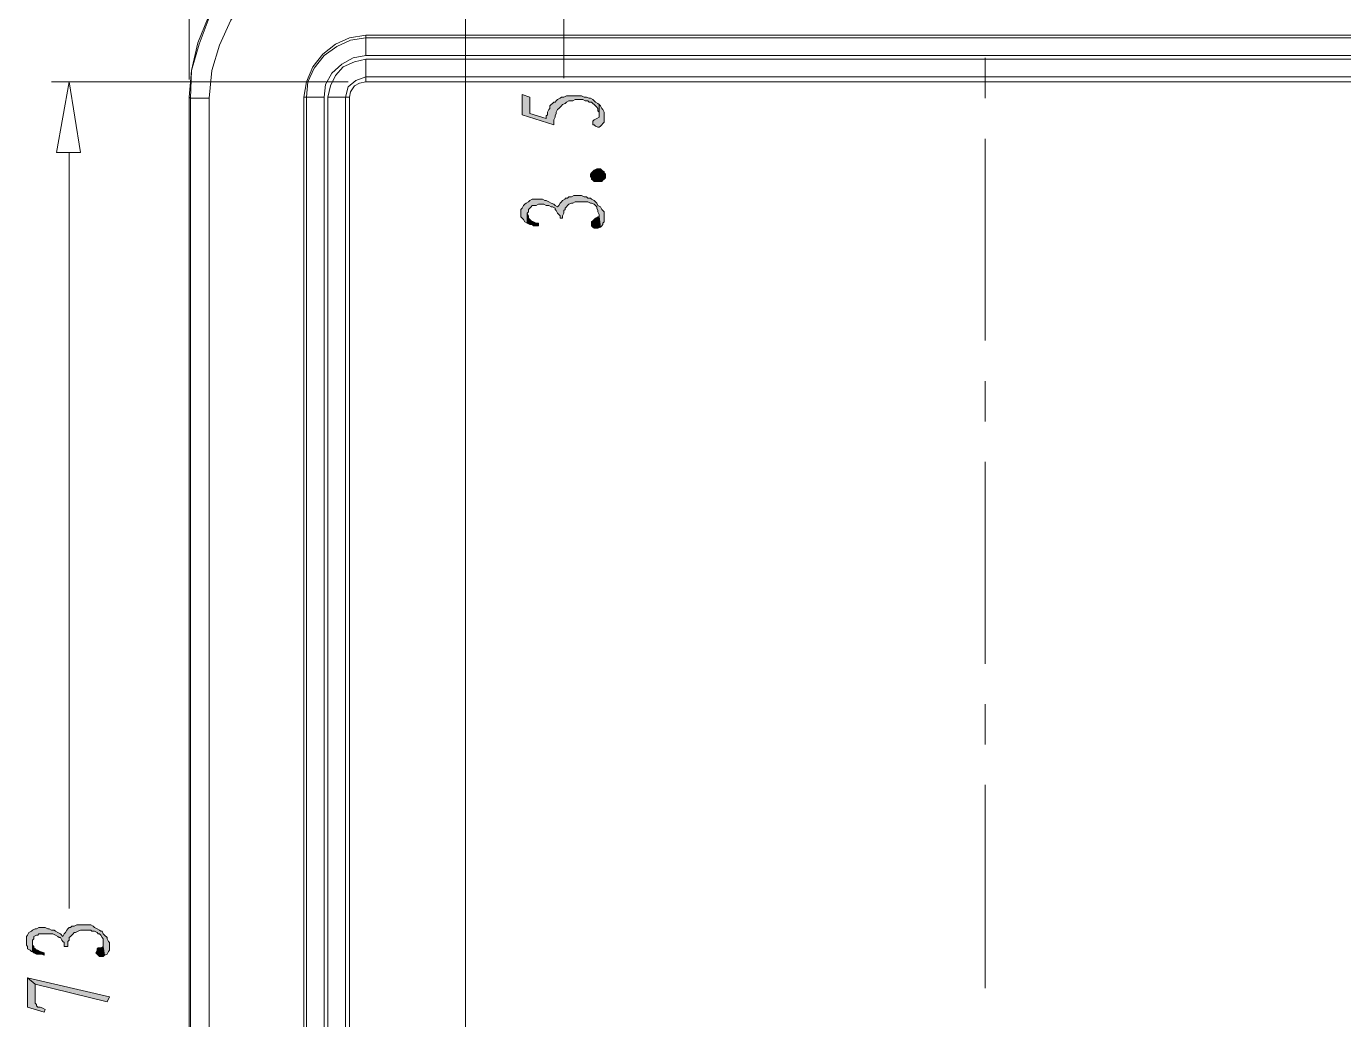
# Model space of a CAD drawing. Header units: millimetres. Extents: x 0 to 282, y 0 to 196.
# Drawn here: x 200.58 to 244.77, y 123.19 to 156.51 of the extents above; entities that cross this region are included whole.
import ezdxf

# ---------------------------------------------------------------- set-up
doc = ezdxf.new("R2010")
doc.units = ezdxf.units.MM

msp = doc.modelspace()

# ---------------------------------------------------------------- hatches: boundary and pattern name
h = msp.add_hatch(color=42)
h.dxf.hatch_style = 2
h.paths.add_polyline_path([(217.212228, 154.220227), (217.212228, 153.542894), (218.270561, 153.204227), (218.270561, 153.288894), (218.270561, 153.373561), (218.312894, 153.458227), (218.312894, 153.500561), (218.355227, 153.585227), (218.355227, 153.627561), (218.397561, 153.712227), (218.439894, 153.754561), (218.482227, 153.796894), (218.524561, 153.839227), (218.566894, 153.881561), (218.651561, 153.923894), (218.693894, 153.966228), (218.778561, 154.008561), (218.863227, 154.008561), (218.905561, 154.008561), (218.990227, 154.050894), (219.074894, 154.050894), (219.159561, 154.050894), (219.244227, 154.050894), (219.328894, 154.008561), (219.413561, 154.008561), (219.455894, 153.966228), (219.540561, 153.966228), (219.582894, 153.923894), (219.625227, 153.881561), (219.667561, 153.839227), (219.709894, 153.796894), (219.752227, 153.754561), (219.752227, 153.669894), (219.794561, 153.627561), (219.794561, 153.542894), (219.794561, 153.458227), (219.794561, 153.881561), (219.752227, 153.923894), (219.667561, 153.966228), (219.625227, 154.008561), (219.582894, 154.050894), (219.498227, 154.093227), (219.455894, 154.093227), (219.371227, 154.135561), (219.286561, 154.135561), (219.201894, 154.177894), (219.117227, 154.177894), (219.032561, 154.177894), (218.947894, 154.177894), (218.863227, 154.177894), (218.778561, 154.177894), (218.693894, 154.177894), (218.609227, 154.135561), (218.524561, 154.135561), (218.482227, 154.093227), (218.397561, 154.050894), (218.355227, 154.008561), (218.312894, 153.966228), (218.270561, 153.966228), (218.228228, 153.923894), (218.185894, 153.881561), (218.143561, 153.839227), (218.143561, 153.754561), (218.101227, 153.712227), (218.058894, 153.627561), (218.058894, 153.542894), (218.016561, 153.500561), (218.016561, 153.415894), (217.466227, 153.585227), (217.466227, 154.135561)])
h = msp.add_hatch(color=42)
h.dxf.hatch_style = 2
h.paths.add_polyline_path([(219.582894, 153.246561), (219.582894, 153.204227), (219.625227, 153.204227), (219.667561, 153.161894), (219.752227, 153.119561), (219.794561, 153.119561), (219.836894, 153.161894), (219.879227, 153.204227), (219.921561, 153.246561), (219.963894, 153.288894), (219.963894, 153.373561), (219.963894, 153.458227), (219.963894, 153.542894), (219.963894, 153.585227), (219.963894, 153.627561), (219.921561, 153.712227), (219.879227, 153.754561), (219.836894, 153.839227), (219.794561, 153.881561), (219.794561, 153.458227), (219.709894, 153.415894), (219.625227, 153.373561), (219.582894, 153.331227)])
h = msp.add_hatch(color=42)
h.dxf.hatch_style = 2
h.paths.add_polyline_path([(219.963894, 151.595561), (220.006227, 151.553227), (220.006227, 151.510894), (220.006227, 151.426227), (219.963894, 151.383894), (219.921561, 151.341561), (219.879227, 151.299227), (219.794561, 151.299227), (219.709894, 151.299227), (219.625227, 151.299227), (219.582894, 151.341561), (219.540561, 151.383894), (219.540561, 151.426227), (219.498227, 151.468561), (219.498227, 151.553227), (219.540561, 151.595561), (219.582894, 151.637894), (219.625227, 151.680227), (219.709894, 151.722561), (219.752227, 151.722561), (219.836894, 151.722561), (219.879227, 151.680227), (219.963894, 151.637894)])
h = msp.add_hatch(color=42)
h.dxf.hatch_style = 2
h.paths.add_polyline_path([(217.169894, 150.283227), (217.169894, 150.198561), (217.169894, 150.113894), (217.212228, 150.071561), (217.254561, 150.029227), (217.296894, 149.944561), (217.381561, 149.902227), (217.381561, 150.240894), (217.423894, 150.283227), (217.423894, 150.367894), (217.466227, 150.410227), (217.508561, 150.452561), (217.550894, 150.494894), (217.635561, 150.494894), (217.677894, 150.494894), (217.762561, 150.537227), (217.889561, 150.537227), (217.931894, 150.537227), (218.016561, 150.494894), (218.101227, 150.494894), (218.185894, 150.452561), (218.228228, 150.452561), (218.312894, 150.410227), (218.312894, 150.367894), (218.355227, 150.325561), (218.397561, 150.240894), (218.439894, 150.198561), (218.482227, 150.156228), (218.482227, 150.071561), (218.566894, 150.071561), (218.566894, 150.156228), (218.609227, 150.240894), (218.609227, 150.325561), (218.651561, 150.367894), (218.651561, 150.410227), (218.693894, 150.452561), (218.736227, 150.494894), (218.778561, 150.537227), (218.863227, 150.579561), (218.905561, 150.579561), (218.990227, 150.621894), (219.074894, 150.621894), (219.159561, 150.621894), (219.244227, 150.621894), (219.328894, 150.621894), (219.413561, 150.621894), (219.498227, 150.579561), (219.540561, 150.579561), (219.625227, 150.537227), (219.667561, 150.494894), (219.709894, 150.452561), (219.709894, 150.410227), (219.752227, 150.325561), (219.752227, 150.283227), (219.794561, 150.198561), (219.794561, 150.113894), (219.836894, 149.775227), (219.879227, 149.817561), (219.921561, 149.859894), (219.921561, 149.902227), (219.963894, 149.944561), (219.963894, 150.029227), (219.963894, 150.113894), (219.963894, 150.156228), (219.963894, 150.198561), (219.963894, 150.283227), (219.921561, 150.325561), (219.879227, 150.367894), (219.836894, 150.452561), (219.752227, 150.494894), (219.709894, 150.579561), (219.667561, 150.621894), (219.625227, 150.664227), (219.540561, 150.706561), (219.498227, 150.748894), (219.413561, 150.748894), (219.371227, 150.791227), (219.286561, 150.791227), (219.201894, 150.833561), (219.117227, 150.833561), (219.032561, 150.833561), (218.947894, 150.833561), (218.863227, 150.791227), (218.778561, 150.791227), (218.736227, 150.748894), (218.651561, 150.748894), (218.651561, 150.706561), (218.566894, 150.664227), (218.524561, 150.621894), (218.482227, 150.579561), (218.439894, 150.494894), (218.397561, 150.452561), (218.312894, 150.494894), (218.270561, 150.537227), (218.185894, 150.579561), (218.101227, 150.621894), (218.016561, 150.664227), (217.974227, 150.664227), (217.889561, 150.706561), (217.847227, 150.706561), (217.762561, 150.706561), (217.720227, 150.706561), (217.635561, 150.706561), (217.550894, 150.706561), (217.466227, 150.664227), (217.423894, 150.621894), (217.339227, 150.579561), (217.296894, 150.537227), (217.254561, 150.494894), (217.212228, 150.410227), (217.169894, 150.367894), (217.169894, 150.325561)])
h = msp.add_hatch(color=42)
h.dxf.hatch_style = 2
h.paths.add_polyline_path([(217.381561, 149.902227), (217.466227, 149.859894), (217.550894, 149.859894), (217.593227, 149.817561), (217.677894, 149.817561), (217.762561, 149.817561), (217.762561, 149.902227), (217.677894, 149.902227), (217.593227, 149.944561), (217.508561, 149.986894), (217.466227, 150.029227), (217.423894, 150.071561), (217.423894, 150.156228), (217.381561, 150.240894)])
h = msp.add_hatch(color=42)
h.dxf.hatch_style = 2
h.paths.add_polyline_path([(219.540561, 149.902227), (219.540561, 149.817561), (219.582894, 149.775227), (219.625227, 149.732894), (219.709894, 149.732894), (219.752227, 149.732894), (219.836894, 149.775227), (219.794561, 150.113894), (219.752227, 150.113894), (219.667561, 150.071561), (219.625227, 150.029227), (219.582894, 149.986894), (219.540561, 149.944561)])
h = msp.add_hatch(color=42)
h.dxf.hatch_style = 2
h.paths.add_polyline_path([(200.575227, 125.814561), (200.575227, 125.772227), (200.575227, 125.687561), (200.617561, 125.645227), (200.617561, 125.560561), (200.702227, 125.518227), (200.744561, 125.475894), (200.786894, 125.475894), (200.786894, 125.772227), (200.786894, 125.856894), (200.829227, 125.899227), (200.829227, 125.983894), (200.913894, 126.026228), (200.956227, 126.026228), (200.998561, 126.068561), (201.083227, 126.068561), (201.167894, 126.068561), (201.252561, 126.068561), (201.337228, 126.068561), (201.421894, 126.068561), (201.464227, 126.068561), (201.548894, 126.026228), (201.633561, 125.983894), (201.675894, 125.941561), (201.718227, 125.941561), (201.760561, 125.856894), (201.802894, 125.814561), (201.845227, 125.772227), (201.845227, 125.687561), (201.845227, 125.645227), (201.972227, 125.645227), (201.972227, 125.729894), (201.972227, 125.814561), (202.014561, 125.856894), (202.014561, 125.941561), (202.056894, 125.983894), (202.099227, 126.026228), (202.141561, 126.068561), (202.183894, 126.110894), (202.226227, 126.110894), (202.310894, 126.153227), (202.395561, 126.195561), (202.480227, 126.195561), (202.564894, 126.195561), (202.649561, 126.195561), (202.734227, 126.195561), (202.776561, 126.153227), (202.861227, 126.153227), (202.945894, 126.110894), (202.988227, 126.068561), (203.030561, 126.068561), (203.072894, 126.026228), (203.115227, 125.941561), (203.157561, 125.899227), (203.157561, 125.814561), (203.157561, 125.729894), (203.157561, 125.645227), (203.199894, 125.348894), (203.284561, 125.391227), (203.326894, 125.475894), (203.369227, 125.518227), (203.369227, 125.602894), (203.369227, 125.687561), (203.369227, 125.729894), (203.369227, 125.772227), (203.326894, 125.814561), (203.284561, 125.899227), (203.284561, 125.941561), (203.199894, 126.026228), (203.157561, 126.068561), (203.115227, 126.153227), (203.072894, 126.153227), (203.030561, 126.195561), (202.945894, 126.237894), (202.861227, 126.280227), (202.818894, 126.322561), (202.734227, 126.364894), (202.649561, 126.364894), (202.607227, 126.364894), (202.522561, 126.364894), (202.437894, 126.364894), (202.353228, 126.364894), (202.268561, 126.364894), (202.183894, 126.322561), (202.099227, 126.322561), (202.056894, 126.280227), (202.014561, 126.280227), (201.972227, 126.237894), (201.929894, 126.195561), (201.887561, 126.110894), (201.845227, 126.068561), (201.802894, 125.983894), (201.718227, 126.068561), (201.633561, 126.110894), (201.548894, 126.153227), (201.506561, 126.195561), (201.421894, 126.195561), (201.337228, 126.237894), (201.294894, 126.237894), (201.210228, 126.280227), (201.167894, 126.280227), (201.083227, 126.280227), (200.998561, 126.280227), (200.913894, 126.237894), (200.871561, 126.237894), (200.786894, 126.195561), (200.744561, 126.153227), (200.659894, 126.110894), (200.617561, 126.026228), (200.575227, 125.983894), (200.575227, 125.941561), (200.575227, 125.899227)])
h = msp.add_hatch(color=42)
h.dxf.hatch_style = 2
h.paths.add_polyline_path([(200.786894, 125.475894), (200.829227, 125.433561), (200.913894, 125.391227), (200.998561, 125.391227), (201.083227, 125.391227), (201.167894, 125.348894), (201.167894, 125.433561), (201.040894, 125.475894), (200.956227, 125.518227), (200.913894, 125.518227), (200.871561, 125.560561), (200.829227, 125.602894), (200.829227, 125.645227), (200.786894, 125.687561), (200.786894, 125.772227)])
h = msp.add_hatch(color=42)
h.dxf.hatch_style = 2
h.paths.add_polyline_path([(202.903561, 125.433561), (202.945894, 125.391227), (202.988227, 125.348894), (203.030561, 125.306561), (203.115227, 125.306561), (203.157561, 125.306561), (203.199894, 125.348894), (203.157561, 125.645227), (203.072894, 125.602894), (202.988227, 125.602894), (202.945894, 125.560561), (202.945894, 125.518227)])
h = msp.add_hatch(color=42)
h.dxf.hatch_style = 2
h.paths.add_polyline_path([(200.617561, 124.586894), (200.617561, 123.613227), (201.167894, 123.443894), (201.210228, 123.528561), (201.125561, 123.570894), (201.040894, 123.613227), (200.956227, 123.613227), (200.913894, 123.655561), (200.913894, 123.697894), (200.871561, 123.740227), (200.871561, 123.824894), (200.871561, 124.375227)])
h = msp.add_hatch(color=42)
h.dxf.hatch_style = 2
h.paths.add_polyline_path([(200.617561, 124.586894), (200.871561, 124.375227), (203.284561, 123.782561), (203.369227, 123.951894)])

# ---------------------------------------------------------------- linework, layer by layer
at = {"color": 131, "lineweight": 0}
for points in [[(206.036227, 154.728227), (206.036227, 184.530894)], [(215.307227, 98.424894), (215.307227, 180.805561)], [(211.370227, 154.643561), (201.421894, 154.643561)]]:
    msp.add_lwpolyline(points, dxfattribs=at)
at = {"color": 0, "lineweight": 0}
for points in [[(211.962894, 160.062227), (211.031561, 159.977561), (210.142561, 159.765894), (209.295894, 159.384894), (208.491561, 158.919227), (207.771894, 158.326561), (207.179227, 157.606894), (206.671227, 156.802561), (206.332561, 155.955894), (206.120894, 155.024561), (206.036227, 154.135561)], [(212.005227, 160.019894), (211.073894, 159.935228), (210.142561, 159.723561), (209.295894, 159.384894), (208.491561, 158.876894), (207.814227, 158.284227), (207.179227, 157.564561), (206.713561, 156.802561), (206.374894, 155.913561), (206.120894, 155.024561), (206.078561, 154.093227)], [(212.005227, 159.342561), (211.073894, 159.257894), (210.184894, 159.046227), (209.380561, 158.665227), (208.618561, 158.114894), (207.983561, 157.479894), (207.433227, 156.717894), (207.052227, 155.871227), (206.798227, 155.024561), (206.713561, 154.093227)], [(211.962894, 156.209894), (211.412561, 156.125227), (210.946894, 155.913561), (210.523561, 155.574894), (210.184894, 155.151561), (209.973227, 154.643561), (209.888561, 154.135561)], [(211.962894, 156.125227), (211.454894, 156.040561), (210.989227, 155.828894), (210.565894, 155.532561), (210.227227, 155.109227), (210.015561, 154.643561), (209.973227, 154.135561)], [(211.962894, 156.209894), (253.491894, 156.209894)], [(211.962894, 155.532561), (211.962894, 156.209894)], [(253.491894, 156.125227), (211.962894, 156.125227)], [(211.962894, 155.532561), (211.539561, 155.447894), (211.158561, 155.236227), (210.819894, 154.939894), (210.608228, 154.558894), (210.565894, 154.135561)], [(211.962894, 155.405561), (211.581894, 155.320894), (211.200894, 155.151561), (210.946894, 154.855227), (210.777561, 154.516561), (210.692894, 154.135561)], [(253.491894, 155.532561), (211.962894, 155.532561)], [(211.962894, 155.405561), (253.491894, 155.405561)], [(211.962894, 155.405561), (211.962894, 154.643561)], [(211.962894, 154.812894), (211.624227, 154.685894), (211.370227, 154.474227), (211.285561, 154.135561)], [(211.962894, 154.812894), (253.491894, 154.812894)], [(211.962894, 154.643561), (211.751228, 154.601227), (211.581894, 154.516561), (211.454894, 154.304894), (211.412561, 154.135561)], [(253.491894, 154.643561), (211.962894, 154.643561)], [(206.036227, 90.339227), (206.036227, 154.135561)], [(206.078561, 154.093227), (206.036227, 154.135561)], [(206.713561, 154.093227), (206.078561, 154.093227)], [(206.078561, 154.093227), (206.078561, 90.381561)], [(206.713561, 154.093227), (206.713561, 90.381561)], [(209.888561, 154.135561), (210.565894, 154.135561)], [(209.888561, 90.339227), (209.888561, 154.135561)], [(209.973227, 154.135561), (209.973227, 90.339227)], [(210.565894, 154.135561), (210.565894, 90.339227)], [(210.692894, 154.135561), (211.412561, 154.135561)], [(210.692894, 90.339227), (210.692894, 154.135561)], [(211.285561, 90.339227), (211.285561, 154.135561)], [(211.412561, 154.135561), (211.412561, 90.339227)]]:
    msp.add_lwpolyline(points, dxfattribs=at)
at = {"color": 3, "lineweight": 0}
for points in [[(218.609227, 160.104561), (218.609227, 154.770561)], [(202.014561, 152.272894), (202.014561, 126.915227)]]:
    msp.add_lwpolyline(points, dxfattribs=at)
at = {"color": 1, "lineweight": 0}
for points in [[(232.748561, 154.093227), (232.748561, 155.447894)], [(232.748561, 145.965227), (232.748561, 152.738561)], [(232.748561, 143.255894), (232.748561, 144.610561)], [(232.748561, 135.127894), (232.748561, 141.901228)], [(232.748561, 132.418561), (232.748561, 133.773227)], [(232.748561, 124.248227), (232.748561, 131.063894)]]:
    msp.add_lwpolyline(points, dxfattribs=at)
at = {"color": 3, "lineweight": 0}
msp.add_lwpolyline([(201.591227, 152.272894), (202.014561, 154.643561), (202.395561, 152.272894)], close=True, dxfattribs=at)
at = {"color": 42, "lineweight": 0}
for points in [[(217.212228, 154.220227), (217.212228, 153.542894), (218.270561, 153.204227), (218.270561, 153.288894), (218.270561, 153.373561), (218.312894, 153.458227), (218.312894, 153.500561), (218.355227, 153.585227), (218.355227, 153.627561), (218.397561, 153.712227), (218.439894, 153.754561), (218.482227, 153.796894), (218.524561, 153.839227), (218.566894, 153.881561), (218.651561, 153.923894), (218.693894, 153.966228), (218.778561, 154.008561), (218.863227, 154.008561), (218.905561, 154.008561), (218.990227, 154.050894), (219.074894, 154.050894), (219.159561, 154.050894), (219.244227, 154.050894), (219.328894, 154.008561), (219.413561, 154.008561), (219.455894, 153.966228), (219.540561, 153.966228), (219.582894, 153.923894), (219.625227, 153.881561), (219.667561, 153.839227), (219.709894, 153.796894), (219.752227, 153.754561), (219.752227, 153.669894), (219.794561, 153.627561), (219.794561, 153.542894), (219.794561, 153.458227), (219.794561, 153.881561), (219.752227, 153.923894), (219.667561, 153.966228), (219.625227, 154.008561), (219.582894, 154.050894), (219.498227, 154.093227), (219.455894, 154.093227), (219.371227, 154.135561), (219.286561, 154.135561), (219.201894, 154.177894), (219.117227, 154.177894), (219.032561, 154.177894), (218.947894, 154.177894), (218.863227, 154.177894), (218.778561, 154.177894), (218.693894, 154.177894), (218.609227, 154.135561), (218.524561, 154.135561), (218.482227, 154.093227), (218.397561, 154.050894), (218.355227, 154.008561), (218.312894, 153.966228), (218.270561, 153.966228), (218.228228, 153.923894), (218.185894, 153.881561), (218.143561, 153.839227), (218.143561, 153.754561), (218.101227, 153.712227), (218.058894, 153.627561), (218.058894, 153.542894), (218.016561, 153.500561), (218.016561, 153.415894), (217.466227, 153.585227), (217.466227, 154.135561)], [(219.582894, 153.246561), (219.582894, 153.204227), (219.625227, 153.204227), (219.667561, 153.161894), (219.752227, 153.119561), (219.794561, 153.119561), (219.836894, 153.161894), (219.879227, 153.204227), (219.921561, 153.246561), (219.963894, 153.288894), (219.963894, 153.373561), (219.963894, 153.458227), (219.963894, 153.542894), (219.963894, 153.585227), (219.963894, 153.627561), (219.921561, 153.712227), (219.879227, 153.754561), (219.836894, 153.839227), (219.794561, 153.881561), (219.794561, 153.458227), (219.709894, 153.415894), (219.625227, 153.373561), (219.582894, 153.331227)], [(219.963894, 151.595561), (220.006227, 151.553227), (220.006227, 151.510894), (220.006227, 151.426227), (219.963894, 151.383894), (219.921561, 151.341561), (219.879227, 151.299227), (219.794561, 151.299227), (219.709894, 151.299227), (219.625227, 151.299227), (219.582894, 151.341561), (219.540561, 151.383894), (219.540561, 151.426227), (219.498227, 151.468561), (219.498227, 151.553227), (219.540561, 151.595561), (219.582894, 151.637894), (219.625227, 151.680227), (219.709894, 151.722561), (219.752227, 151.722561), (219.836894, 151.722561), (219.879227, 151.680227), (219.963894, 151.637894)], [(217.169894, 150.283227), (217.169894, 150.198561), (217.169894, 150.113894), (217.212228, 150.071561), (217.254561, 150.029227), (217.296894, 149.944561), (217.381561, 149.902227), (217.381561, 150.240894), (217.423894, 150.283227), (217.423894, 150.367894), (217.466227, 150.410227), (217.508561, 150.452561), (217.550894, 150.494894), (217.635561, 150.494894), (217.677894, 150.494894), (217.762561, 150.537227), (217.889561, 150.537227), (217.931894, 150.537227), (218.016561, 150.494894), (218.101227, 150.494894), (218.185894, 150.452561), (218.228228, 150.452561), (218.312894, 150.410227), (218.312894, 150.367894), (218.355227, 150.325561), (218.397561, 150.240894), (218.439894, 150.198561), (218.482227, 150.156228), (218.482227, 150.071561), (218.566894, 150.071561), (218.566894, 150.156228), (218.609227, 150.240894), (218.609227, 150.325561), (218.651561, 150.367894), (218.651561, 150.410227), (218.693894, 150.452561), (218.736227, 150.494894), (218.778561, 150.537227), (218.863227, 150.579561), (218.905561, 150.579561), (218.990227, 150.621894), (219.074894, 150.621894), (219.159561, 150.621894), (219.244227, 150.621894), (219.328894, 150.621894), (219.413561, 150.621894), (219.498227, 150.579561), (219.540561, 150.579561), (219.625227, 150.537227), (219.667561, 150.494894), (219.709894, 150.452561), (219.709894, 150.410227), (219.752227, 150.325561), (219.752227, 150.283227), (219.794561, 150.198561), (219.794561, 150.113894), (219.836894, 149.775227), (219.879227, 149.817561), (219.921561, 149.859894), (219.921561, 149.902227), (219.963894, 149.944561), (219.963894, 150.029227), (219.963894, 150.113894), (219.963894, 150.156228), (219.963894, 150.198561), (219.963894, 150.283227), (219.921561, 150.325561), (219.879227, 150.367894), (219.836894, 150.452561), (219.752227, 150.494894), (219.709894, 150.579561), (219.667561, 150.621894), (219.625227, 150.664227), (219.540561, 150.706561), (219.498227, 150.748894), (219.413561, 150.748894), (219.371227, 150.791227), (219.286561, 150.791227), (219.201894, 150.833561), (219.117227, 150.833561), (219.032561, 150.833561), (218.947894, 150.833561), (218.863227, 150.791227), (218.778561, 150.791227), (218.736227, 150.748894), (218.651561, 150.748894), (218.651561, 150.706561), (218.566894, 150.664227), (218.524561, 150.621894), (218.482227, 150.579561), (218.439894, 150.494894), (218.397561, 150.452561), (218.312894, 150.494894), (218.270561, 150.537227), (218.185894, 150.579561), (218.101227, 150.621894), (218.016561, 150.664227), (217.974227, 150.664227), (217.889561, 150.706561), (217.847227, 150.706561), (217.762561, 150.706561), (217.720227, 150.706561), (217.635561, 150.706561), (217.550894, 150.706561), (217.466227, 150.664227), (217.423894, 150.621894), (217.339227, 150.579561), (217.296894, 150.537227), (217.254561, 150.494894), (217.212228, 150.410227), (217.169894, 150.367894), (217.169894, 150.325561)], [(217.381561, 149.902227), (217.466227, 149.859894), (217.550894, 149.859894), (217.593227, 149.817561), (217.677894, 149.817561), (217.762561, 149.817561), (217.762561, 149.902227), (217.677894, 149.902227), (217.593227, 149.944561), (217.508561, 149.986894), (217.466227, 150.029227), (217.423894, 150.071561), (217.423894, 150.156228), (217.381561, 150.240894)], [(219.540561, 149.902227), (219.540561, 149.817561), (219.582894, 149.775227), (219.625227, 149.732894), (219.709894, 149.732894), (219.752227, 149.732894), (219.836894, 149.775227), (219.794561, 150.113894), (219.752227, 150.113894), (219.667561, 150.071561), (219.625227, 150.029227), (219.582894, 149.986894), (219.540561, 149.944561)], [(200.575227, 125.814561), (200.575227, 125.772227), (200.575227, 125.687561), (200.617561, 125.645227), (200.617561, 125.560561), (200.702227, 125.518227), (200.744561, 125.475894), (200.786894, 125.475894), (200.786894, 125.772227), (200.786894, 125.856894), (200.829227, 125.899227), (200.829227, 125.983894), (200.913894, 126.026228), (200.956227, 126.026228), (200.998561, 126.068561), (201.083227, 126.068561), (201.167894, 126.068561), (201.252561, 126.068561), (201.337228, 126.068561), (201.421894, 126.068561), (201.464227, 126.068561), (201.548894, 126.026228), (201.633561, 125.983894), (201.675894, 125.941561), (201.718227, 125.941561), (201.760561, 125.856894), (201.802894, 125.814561), (201.845227, 125.772227), (201.845227, 125.687561), (201.845227, 125.645227), (201.972227, 125.645227), (201.972227, 125.729894), (201.972227, 125.814561), (202.014561, 125.856894), (202.014561, 125.941561), (202.056894, 125.983894), (202.099227, 126.026228), (202.141561, 126.068561), (202.183894, 126.110894), (202.226227, 126.110894), (202.310894, 126.153227), (202.395561, 126.195561), (202.480227, 126.195561), (202.564894, 126.195561), (202.649561, 126.195561), (202.734227, 126.195561), (202.776561, 126.153227), (202.861227, 126.153227), (202.945894, 126.110894), (202.988227, 126.068561), (203.030561, 126.068561), (203.072894, 126.026228), (203.115227, 125.941561), (203.157561, 125.899227), (203.157561, 125.814561), (203.157561, 125.729894), (203.157561, 125.645227), (203.199894, 125.348894), (203.284561, 125.391227), (203.326894, 125.475894), (203.369227, 125.518227), (203.369227, 125.602894), (203.369227, 125.687561), (203.369227, 125.729894), (203.369227, 125.772227), (203.326894, 125.814561), (203.284561, 125.899227), (203.284561, 125.941561), (203.199894, 126.026228), (203.157561, 126.068561), (203.115227, 126.153227), (203.072894, 126.153227), (203.030561, 126.195561), (202.945894, 126.237894), (202.861227, 126.280227), (202.818894, 126.322561), (202.734227, 126.364894), (202.649561, 126.364894), (202.607227, 126.364894), (202.522561, 126.364894), (202.437894, 126.364894), (202.353228, 126.364894), (202.268561, 126.364894), (202.183894, 126.322561), (202.099227, 126.322561), (202.056894, 126.280227), (202.014561, 126.280227), (201.972227, 126.237894), (201.929894, 126.195561), (201.887561, 126.110894), (201.845227, 126.068561), (201.802894, 125.983894), (201.718227, 126.068561), (201.633561, 126.110894), (201.548894, 126.153227), (201.506561, 126.195561), (201.421894, 126.195561), (201.337228, 126.237894), (201.294894, 126.237894), (201.210228, 126.280227), (201.167894, 126.280227), (201.083227, 126.280227), (200.998561, 126.280227), (200.913894, 126.237894), (200.871561, 126.237894), (200.786894, 126.195561), (200.744561, 126.153227), (200.659894, 126.110894), (200.617561, 126.026228), (200.575227, 125.983894), (200.575227, 125.941561), (200.575227, 125.899227)], [(200.786894, 125.475894), (200.829227, 125.433561), (200.913894, 125.391227), (200.998561, 125.391227), (201.083227, 125.391227), (201.167894, 125.348894), (201.167894, 125.433561), (201.040894, 125.475894), (200.956227, 125.518227), (200.913894, 125.518227), (200.871561, 125.560561), (200.829227, 125.602894), (200.829227, 125.645227), (200.786894, 125.687561), (200.786894, 125.772227)], [(202.903561, 125.433561), (202.945894, 125.391227), (202.988227, 125.348894), (203.030561, 125.306561), (203.115227, 125.306561), (203.157561, 125.306561), (203.199894, 125.348894), (203.157561, 125.645227), (203.072894, 125.602894), (202.988227, 125.602894), (202.945894, 125.560561), (202.945894, 125.518227)], [(200.617561, 124.586894), (200.617561, 123.613227), (201.167894, 123.443894), (201.210228, 123.528561), (201.125561, 123.570894), (201.040894, 123.613227), (200.956227, 123.613227), (200.913894, 123.655561), (200.913894, 123.697894), (200.871561, 123.740227), (200.871561, 123.824894), (200.871561, 124.375227)], [(200.617561, 124.586894), (200.871561, 124.375227), (203.284561, 123.782561), (203.369227, 123.951894)]]:
    msp.add_lwpolyline(points, close=True, dxfattribs=at)

doc.saveas('drawing.dxf')
